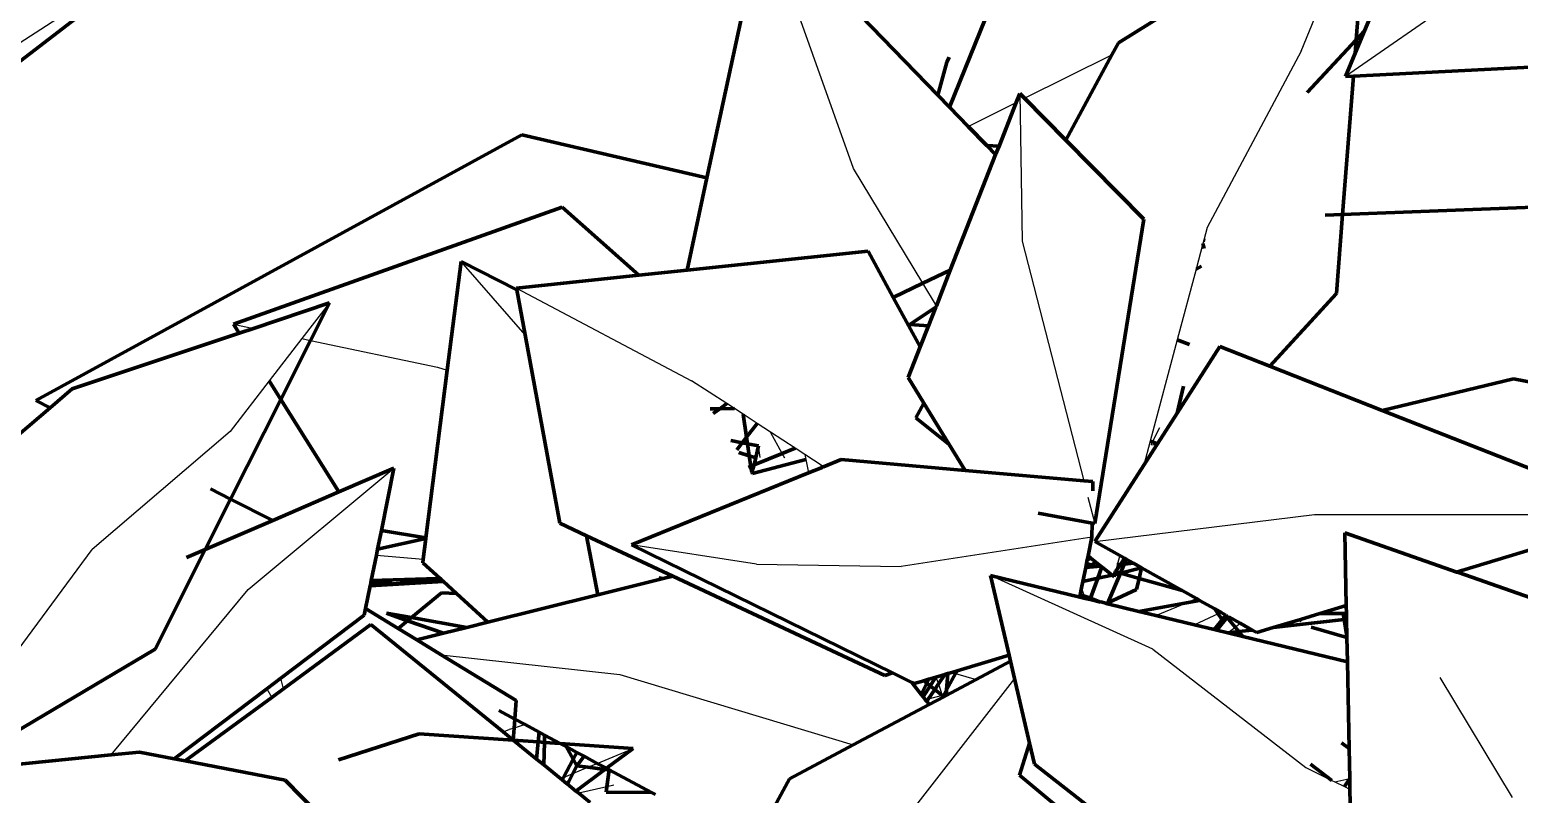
# Model space of a CAD drawing. Header units: millimetres. Extents: x 4307 to 31003, y 2809 to 20009.
# Drawn here: x 7237.6 to 7304.1, y 7990.1 to 8024.3 of the extents above; entities that cross this region are included whole.
import ezdxf

# ---------------------------------------------------------------- set-up
doc = ezdxf.new("R2010")
doc.units = ezdxf.units.MM
doc.layers.add('ProfileEdges', color=7, linetype='Continuous')

msp = doc.modelspace()

# ---------------------------------------------------------------- linework, layer by layer
for p, q in [((7274.405, 8018.06), (7270.39, 8029.366)), ((7294.403, 8023.294), (7296.826, 8029.251)), ((7226.909, 8017.023), (7244.091, 8028.149)), ((7303.953, 8027.442), (7296.373, 8022.168)), ((7282.045, 8021.195), (7285.95, 8023.14)), ((7294.403, 8023.294), (7290.2, 8015.431)), ((7279.531, 8019.943), (7281.669, 8021.007)), ((7281.828, 8021.414), (7281.944, 8014.822)), ((7277.504, 8012.935), (7274.405, 8018.06)), ((7290.2, 8015.431), (7290.048, 8014.864)), ((7281.944, 8014.822), (7284.69, 8004.123)), ((7290.008, 8014.714), (7289.704, 8013.571)), ((7290.048, 8014.864), (7290.008, 8014.714)), ((7259.746, 8010.634), (7256.89, 8013.915)), ((7289.704, 8013.571), (7288.862, 8010.414)), ((7278.107, 8011.937), (7277.504, 8012.935)), ((7259.358, 8012.726), (7267.181, 8008.588)), ((7251.01, 8012.06), (7249.778, 8010.466)), ((7246.725, 8011.113), (7247.614, 8010.925)), ((7249.778, 8010.466), (7248.319, 8008.578)), ((7249.778, 8010.466), (7250.166, 8010.384)), ((7250.166, 8010.384), (7255.827, 8009.185)), ((7288.862, 8010.414), (7287.655, 8005.887)), ((7255.827, 8009.185), (7256.272, 8009.052)), ((7248.319, 8008.578), (7246.573, 8006.319)), ((7268.753, 8007.563), (7267.181, 8008.588)), ((7269.094, 8007.341), (7268.753, 8007.563)), ((7269.483, 8007.087), (7269.094, 8007.341)), ((7270.107, 8006.68), (7269.483, 8007.087)), ((7246.573, 8006.319), (7240.42, 8001.056)), ((7270.704, 8006.291), (7270.107, 8006.68)), ((7271.226, 8005.341), (7270.704, 8006.291)), ((7271.799, 8005.577), (7270.704, 8006.291)), ((7287.756, 8005.852), (7288.091, 8006.505)), ((7270.241, 8005.153), (7270.164, 8005.679)), ((7272.237, 8005.292), (7271.799, 8005.577)), ((7287.655, 8005.887), (7287.37, 8004.815)), ((7287.695, 8005.735), (7287.756, 8005.852)), ((7287.695, 8005.735), (7287.95, 8005.719)), ((7271.339, 8005.135), (7271.226, 8005.341)), ((7272.237, 8005.292), (7272.279, 8005.073)), ((7273.013, 8004.786), (7272.237, 8005.292)), ((7272.279, 8005.073), (7272.403, 8004.472)), ((7247.384, 7999.272), (7253.887, 8004.677)), ((7273.075, 8004.746), (7273.013, 8004.786)), ((7284.878, 8003.393), (7285.18, 8002.214)), ((7285.182, 8001.409), (7294.989, 8002.619)), ((7294.989, 8002.619), (7309.822, 8002.611)), ((7285.054, 8001.602), (7276.53, 8000.291)), ((7232.345, 7990.144), (7240.42, 8001.056)), ((7270.08, 8000.391), (7264.502, 8001.26)), ((7253.106, 8000.795), (7255.199, 8000.616)), ((7270.08, 8000.391), (7276.53, 8000.291)), ((7286.186, 8000.375), (7286.103, 8000.064)), ((7286.295, 8000.783), (7286.186, 8000.375)), ((7287.77, 7996.605), (7280.528, 7999.888)), ((7241.258, 7991.883), (7247.384, 7999.272)), ((7284.718, 7998.965), (7284.595, 7999.334)), ((7284.75, 7998.869), (7284.718, 7998.965)), ((7287.909, 7998.106), (7289.281, 7998.676)), ((7289.281, 7998.676), (7289.72, 7998.858)), ((7290.689, 7998.177), (7289.639, 7997.689)), ((7290.822, 7998.238), (7290.689, 7998.177)), ((7291.446, 7997.583), (7291.671, 7997.761)), ((7291.126, 7997.33), (7291.446, 7997.583)), ((7256, 7996.351), (7263.972, 7995.471)), ((7287.77, 7996.605), (7294.604, 7991.321)), ((7248.956, 7994.835), (7248.841, 7995.307)), ((7263.972, 7995.471), (7274.386, 7992.327)), ((7281.6, 7995.29), (7274.285, 7985.907)), ((7278.08, 7995.35), (7278.204, 7995.05)), ((7278.204, 7995.05), (7278.373, 7994.534)), ((7278.792, 7995.564), (7278.964, 7995.514)), ((7278.964, 7995.514), (7279.879, 7995.248)), ((7303.831, 7989.979), (7300.606, 7995.338)), ((7248.22, 7994.839), (7248.434, 7994.452)), ((7277.743, 7994.374), (7277.621, 7994.344)), ((7278.373, 7994.534), (7277.743, 7994.374)), ((7278.548, 7994.54), (7278.422, 7994.521)), ((7258.764, 7992.906), (7259.032, 7993.011)), ((7259.253, 7993.08), (7259.032, 7993.011)), ((7259.746, 7993.233), (7259.253, 7993.08)), ((7262.969, 7991.505), (7264.576, 7992.173)), ((7261.453, 7990.875), (7261.881, 7991.053)), ((7261.881, 7991.053), (7262.546, 7991.329)), ((7262.546, 7991.329), (7262.969, 7991.505)), ((7294.604, 7991.321), (7295.769, 7990.745)), ((7261.331, 7990.824), (7261.453, 7990.875)), ((7263.392, 7990.454), (7262.137, 7990.171)), ((7263.7, 7990.524), (7263.392, 7990.454)), ((7295.769, 7990.745), (7295.906, 7990.677)), ((7295.906, 7990.677), (7296.566, 7990.828)), ((7295.906, 7990.677), (7296.331, 7990.467)), ((7296.331, 7990.467), (7296.553, 7990.357)), ((7296.553, 7990.357), (7296.576, 7990.346))]:
    msp.add_line(p, q)
at = {"layer": 'ProfileEdges', "lineweight": 211}
for p, q in [((7296.28, 8029.943), (7286.234, 8023.666)), ((7278.179, 8021.337), (7270.39, 8029.366)), ((7296.855, 8023.805), (7297.24, 8028.726)), ((7244.091, 8028.149), (7228.032, 8015.808)), ((7270.036, 8027.721), (7267.864, 8017.647)), ((7281.341, 8027.357), (7278.694, 8020.805)), ((7298.471, 8027.169), (7297.229, 8024.208)), ((7297.229, 8024.208), (7296.809, 8023.207)), ((7296.855, 8023.805), (7297.229, 8024.208)), ((7286.234, 8023.666), (7285.95, 8023.14)), ((7294.671, 8021.447), (7296.855, 8023.805)), ((7296.809, 8023.207), (7296.855, 8023.805)), ((7278.571, 8022.812), (7278.679, 8023.027)), ((7285.95, 8023.14), (7283.89, 8019.324)), ((7296.809, 8023.207), (7296.373, 8022.168)), ((7278.179, 8021.337), (7278.571, 8022.812)), ((7296.729, 8022.186), (7308.865, 8022.81)), ((7296.245, 8016.003), (7296.729, 8022.186)), ((7296.373, 8022.168), (7296.729, 8022.186)), ((7278.694, 8020.805), (7278.179, 8021.337)), ((7281.669, 8021.007), (7280.906, 8019.065)), ((7281.828, 8021.414), (7281.669, 8021.007)), ((7282.045, 8021.195), (7281.828, 8021.414)), ((7283.89, 8019.324), (7282.045, 8021.195)), ((7279.531, 8019.943), (7278.694, 8020.805)), ((7259.599, 8019.568), (7237.904, 8007.709)), ((7267.864, 8017.647), (7259.599, 8019.568)), ((7280.357, 8019.092), (7279.531, 8019.943)), ((7280.357, 8019.092), (7280.906, 8019.065)), ((7280.755, 8018.681), (7280.357, 8019.092)), ((7280.906, 8019.065), (7280.755, 8018.681)), ((7287.373, 8015.794), (7283.89, 8019.324)), ((7280.755, 8018.681), (7278.728, 8013.516)), ((7267.864, 8017.647), (7266.975, 8013.52)), ((7261.402, 8016.337), (7246.725, 8011.113)), ((7264.83, 8013.297), (7261.402, 8016.337)), ((7304.781, 8016.328), (7296.245, 8016.003)), ((7285.18, 8002.214), (7287.373, 8015.794)), ((7296.245, 8016.003), (7295.464, 8015.974)), ((7295.97, 8012.482), (7296.245, 8016.003)), ((7275.068, 8014.364), (7266.975, 8013.52)), ((7276.184, 8012.308), (7275.068, 8014.364)), ((7290.059, 8014.492), (7290.008, 8014.714)), ((7290.111, 8014.84), (7290.048, 8014.864)), ((7256.89, 8013.915), (7256.272, 8009.052)), ((7259.375, 8012.638), (7256.89, 8013.915)), ((7289.94, 8013.699), (7289.704, 8013.571)), ((7264.83, 8013.297), (7259.358, 8012.726)), ((7266.975, 8013.52), (7264.83, 8013.297)), ((7277.504, 8012.935), (7276.184, 8012.308)), ((7278.728, 8013.516), (7277.504, 8012.935)), ((7278.728, 8013.516), (7278.107, 8011.937)), ((7259.358, 8012.726), (7259.375, 8012.638)), ((7259.375, 8012.638), (7259.746, 8010.634)), ((7276.863, 8011.057), (7276.184, 8012.308)), ((7293.003, 8009.233), (7295.97, 8012.482)), ((7251.01, 8012.06), (7247.614, 8010.925)), ((7250.166, 8010.384), (7251.01, 8012.06)), ((7278.081, 8011.869), (7276.918, 8011.094)), ((7278.081, 8011.869), (7277.753, 8011.034)), ((7278.107, 8011.937), (7278.081, 8011.869)), ((7246.725, 8011.113), (7246.977, 8010.711)), ((7247.614, 8010.925), (7246.977, 8010.711)), ((7276.918, 8011.094), (7276.863, 8011.057)), ((7277.385, 8010.097), (7276.863, 8011.057)), ((7276.918, 8011.094), (7277.753, 8011.034)), ((7277.753, 8011.034), (7277.385, 8010.097)), ((7246.977, 8010.711), (7239.519, 8008.218)), ((7248.839, 8007.75), (7250.166, 8010.384)), ((7259.746, 8010.634), (7261.303, 8002.224)), ((7289.417, 8010.207), (7288.862, 8010.414)), ((7277.385, 8010.097), (7276.849, 8008.731)), ((7290.772, 8010.112), (7288.859, 8007.133)), ((7293.003, 8009.233), (7290.772, 8010.112)), ((7256.272, 8009.052), (7255.32, 8001.566)), ((7298.014, 8007.26), (7293.003, 8009.233)), ((7248.319, 8008.578), (7248.839, 8007.75)), ((7276.849, 8008.731), (7277.55, 8007.586)), ((7288.859, 8007.133), (7289.139, 8008.349)), ((7303.871, 8008.666), (7298.014, 8007.26)), ((7312.203, 8007.058), (7303.871, 8008.666)), ((7237.904, 8007.709), (7238.543, 8007.384)), ((7239.519, 8008.218), (7238.543, 8007.384)), ((7246.598, 8003.3), (7248.839, 8007.75)), ((7248.839, 8007.75), (7251.435, 8003.621)), ((7277.55, 8007.586), (7277.195, 8006.929)), ((7277.55, 8007.586), (7278.683, 8005.736)), ((7238.543, 8007.384), (7237.02, 8006.084)), ((7268.438, 8007.336), (7268.004, 8007.332)), ((7268.142, 8007.121), (7268.438, 8007.336)), ((7268.438, 8007.336), (7268.753, 8007.563)), ((7269.094, 8007.341), (7268.438, 8007.336)), ((7269.483, 8007.087), (7269.634, 8006.066)), ((7277.195, 8006.929), (7278.683, 8005.736)), ((7288.859, 8007.133), (7287.985, 8005.773)), ((7304.798, 8004.589), (7298.014, 8007.26)), ((7270.107, 8006.68), (7269.634, 8006.066)), ((7268.931, 8005.918), (7269.443, 8005.818)), ((7269.443, 8005.818), (7269.202, 8005.505)), ((7269.634, 8006.066), (7269.443, 8005.818)), ((7269.443, 8005.818), (7269.677, 8005.773)), ((7269.634, 8006.066), (7269.677, 8005.773)), ((7269.677, 8005.773), (7270.164, 8005.679)), ((7269.677, 8005.773), (7269.756, 8005.24)), ((7270.164, 8005.679), (7269.976, 8004.826)), ((7271.799, 8005.577), (7271.226, 8005.341)), ((7278.683, 8005.736), (7279.389, 8004.584)), ((7287.95, 8005.719), (7287.37, 8004.815)), ((7287.756, 8005.852), (7287.655, 8005.887)), ((7287.985, 8005.773), (7287.756, 8005.852)), ((7287.985, 8005.773), (7287.95, 8005.719)), ((7269.284, 8005.379), (7269.756, 8005.24)), ((7269.756, 8005.24), (7269.956, 8005.181)), ((7269.756, 8005.24), (7269.826, 8004.764)), ((7272.279, 8005.073), (7269.893, 8004.45)), ((7271.226, 8005.341), (7269.976, 8004.826)), ((7273.857, 8005.064), (7273.075, 8004.746)), ((7279.389, 8004.584), (7273.857, 8005.064)), ((7253.887, 8004.677), (7251.435, 8003.621)), ((7253.33, 8001.907), (7253.887, 8004.677)), ((7272.403, 8004.472), (7264.502, 8001.26)), ((7269.826, 8004.764), (7269.717, 8004.719)), ((7269.976, 8004.826), (7269.826, 8004.764)), ((7269.826, 8004.764), (7269.866, 8004.491)), ((7269.976, 8004.826), (7269.866, 8004.491)), ((7269.866, 8004.491), (7269.893, 8004.45)), ((7273.003, 8004.716), (7272.403, 8004.472)), ((7273.013, 8004.786), (7273.003, 8004.716)), ((7273.075, 8004.746), (7273.003, 8004.716)), ((7284.69, 8004.123), (7279.389, 8004.584)), ((7287.37, 8004.815), (7285.182, 8001.409)), ((7245.691, 8003.76), (7246.598, 8003.3)), ((7251.435, 8003.621), (7248.478, 8002.347)), ((7285.101, 8004.088), (7284.69, 8004.123)), ((7285.093, 8003.673), (7285.101, 8004.088)), ((7245.465, 8001.05), (7246.598, 8003.3)), ((7246.598, 8003.3), (7248.478, 8002.347)), ((7248.478, 8002.347), (7245.465, 8001.05)), ((7282.651, 8002.67), (7285.066, 8002.235)), ((7301.567, 8000.113), (7309.822, 8002.611)), ((7253.16, 8001.063), (7253.33, 8001.907)), ((7253.33, 8001.907), (7255.32, 8001.566)), ((7261.303, 8002.224), (7262.492, 8001.667)), ((7262.492, 8001.667), (7262.991, 7999.027)), ((7262.492, 8001.667), (7266.345, 7999.861)), ((7284.884, 8000.763), (7285.054, 8001.602)), ((7285.054, 8001.602), (7285.066, 8002.235)), ((7285.066, 8002.235), (7285.18, 8002.214)), ((7301.35, 8000.047), (7296.344, 8001.798)), ((7296.344, 8001.798), (7296.41, 7998.551)), ((7243.226, 7996.603), (7245.465, 8001.05)), ((7245.465, 8001.05), (7244.634, 8000.692)), ((7253.106, 8000.795), (7253.16, 8001.063)), ((7253.16, 8001.063), (7255.316, 8001.539)), ((7255.316, 8001.539), (7255.199, 8000.616)), ((7255.32, 8001.566), (7255.316, 8001.539)), ((7264.502, 8001.26), (7276.148, 7995.542)), ((7285.182, 8001.409), (7286.295, 8000.783)), ((7252.878, 7999.661), (7253.106, 8000.795)), ((7255.199, 8000.616), (7255.178, 8000.452)), ((7255.178, 8000.452), (7255.948, 7999.751)), ((7284.78, 8000.247), (7284.816, 8000.429)), ((7284.78, 8000.247), (7285.013, 8000.373)), ((7285.292, 8000.294), (7284.78, 8000.247)), ((7284.816, 8000.429), (7284.848, 8000.585)), ((7285.013, 8000.373), (7284.816, 8000.429)), ((7284.848, 8000.585), (7284.884, 8000.763)), ((7284.998, 8000.672), (7284.848, 8000.585)), ((7284.884, 8000.763), (7284.998, 8000.672)), ((7284.998, 8000.672), (7285.226, 8000.489)), ((7285.013, 8000.373), (7285.226, 8000.489)), ((7285.292, 8000.294), (7285.013, 8000.373)), ((7285.226, 8000.489), (7285.451, 8000.308)), ((7285.451, 8000.308), (7285.292, 8000.294)), ((7285.498, 8000.271), (7285.314, 7999.767)), ((7285.498, 8000.271), (7285.451, 8000.308)), ((7285.498, 8000.271), (7285.951, 7999.907)), ((7286.103, 8000.064), (7286.35, 8000.39)), ((7286.35, 8000.39), (7286.186, 8000.375)), ((7286.295, 8000.783), (7286.503, 8000.667)), ((7286.495, 8000.403), (7286.325, 8000.001)), ((7286.35, 8000.39), (7286.503, 8000.667)), ((7286.495, 8000.403), (7286.35, 8000.39)), ((7286.586, 8000.62), (7286.495, 8000.403)), ((7286.905, 8000.44), (7286.495, 8000.403)), ((7286.503, 8000.667), (7286.586, 8000.62)), ((7286.586, 8000.62), (7286.905, 8000.44)), ((7286.905, 8000.44), (7287.272, 8000.234)), ((7255.994, 7999.71), (7252.831, 7999.43)), ((7252.831, 7999.43), (7256.096, 7999.617)), ((7252.859, 7999.569), (7252.878, 7999.661)), ((7252.878, 7999.661), (7255.341, 7999.748)), ((7255.341, 7999.748), (7255.948, 7999.751)), ((7255.948, 7999.751), (7255.994, 7999.71)), ((7255.994, 7999.71), (7256.096, 7999.617)), ((7256.096, 7999.617), (7256.685, 7999.081)), ((7265.906, 7999.752), (7262.991, 7999.027)), ((7265.716, 7999.784), (7265.906, 7999.752)), ((7266.345, 7999.861), (7265.906, 7999.752)), ((7266.345, 7999.861), (7275.808, 7995.426)), ((7284.512, 7998.926), (7280.528, 7999.888)), ((7280.528, 7999.888), (7281.357, 7996.333)), ((7284.595, 7999.334), (7284.653, 7999.622)), ((7284.653, 7999.622), (7284.78, 8000.247)), ((7285.314, 7999.767), (7284.653, 7999.622)), ((7285.314, 7999.767), (7284.99, 7998.875)), ((7285.951, 7999.907), (7285.314, 7999.767)), ((7286.325, 8000.001), (7285.762, 7998.668)), ((7285.951, 7999.907), (7286.042, 7999.834)), ((7286.042, 7999.834), (7286.068, 7999.933)), ((7286.103, 8000.064), (7286.068, 7999.933)), ((7286.101, 7999.94), (7286.068, 7999.933)), ((7286.325, 8000.001), (7286.101, 7999.94)), ((7286.325, 8000.001), (7286.103, 8000.064)), ((7287.272, 8000.234), (7286.325, 8000.001)), ((7287.164, 7999.762), (7286.325, 8000.001)), ((7287.048, 7999.261), (7287.164, 7999.762)), ((7287.164, 7999.762), (7287.272, 8000.234)), ((7289.078, 7999.219), (7287.164, 7999.762)), ((7287.272, 8000.234), (7289.078, 7999.219)), ((7301.35, 8000.047), (7301.567, 8000.113)), ((7301.426, 8000.02), (7301.35, 8000.047)), ((7301.426, 8000.02), (7301.567, 8000.113)), ((7305.86, 7998.47), (7301.426, 8000.02)), ((7252.626, 7998.411), (7252.831, 7999.43)), ((7252.831, 7999.43), (7252.852, 7999.531)), ((7252.852, 7999.531), (7252.859, 7999.569)), ((7253.794, 7999.567), (7252.852, 7999.531)), ((7253.794, 7999.567), (7252.859, 7999.569)), ((7256.017, 7999.12), (7254.666, 7998.011)), ((7256.685, 7999.081), (7256.017, 7999.12)), ((7256.685, 7999.081), (7258.086, 7997.807)), ((7262.991, 7999.027), (7258.086, 7997.807)), ((7284.512, 7998.926), (7284.532, 7999.026)), ((7284.75, 7998.869), (7284.512, 7998.926)), ((7284.532, 7999.026), (7284.595, 7999.334)), ((7284.718, 7998.965), (7284.532, 7999.026)), ((7284.99, 7998.875), (7284.718, 7998.965)), ((7285.762, 7998.668), (7287.048, 7999.261)), ((7289.078, 7999.219), (7289.72, 7998.858)), ((7252.567, 7998.114), (7252.626, 7998.411)), ((7254.076, 7997.526), (7252.626, 7998.411)), ((7284.969, 7998.816), (7284.75, 7998.869)), ((7284.99, 7998.875), (7284.969, 7998.816)), ((7285.434, 7998.704), (7284.969, 7998.816)), ((7285.434, 7998.704), (7284.99, 7998.875)), ((7285.434, 7998.704), (7285.469, 7998.716)), ((7285.701, 7998.639), (7285.469, 7998.716)), ((7285.701, 7998.639), (7285.745, 7998.629)), ((7285.762, 7998.668), (7285.745, 7998.629)), ((7287.143, 7998.291), (7285.745, 7998.629)), ((7289.281, 7998.676), (7287.143, 7998.291)), ((7287.909, 7998.106), (7287.143, 7998.291)), ((7289.859, 7998.78), (7289.281, 7998.676)), ((7289.72, 7998.858), (7289.859, 7998.78)), ((7289.859, 7998.78), (7290.537, 7998.398)), ((7290.537, 7998.398), (7290.689, 7998.177)), ((7290.537, 7998.398), (7290.822, 7998.238)), ((7295.225, 7998.193), (7296.41, 7998.551)), ((7296.41, 7998.551), (7296.417, 7998.195)), ((7248.841, 7995.307), (7252.567, 7998.114)), ((7252.856, 7997.698), (7248.956, 7994.835)), ((7258.764, 7992.906), (7252.856, 7997.698)), ((7253.557, 7998.206), (7254.5, 7997.875)), ((7254.666, 7998.011), (7253.557, 7998.206)), ((7254.5, 7997.875), (7254.076, 7997.526)), ((7254.666, 7998.011), (7254.5, 7997.875)), ((7254.5, 7997.875), (7256.101, 7997.313)), ((7257.15, 7997.574), (7254.666, 7998.011)), ((7258.086, 7997.807), (7257.15, 7997.574)), ((7289.639, 7997.689), (7287.909, 7998.106)), ((7290.512, 7997.478), (7289.639, 7997.689)), ((7290.778, 7997.809), (7290.512, 7997.478)), ((7291.085, 7998.016), (7290.624, 7997.451)), ((7290.689, 7998.177), (7290.854, 7997.937)), ((7290.854, 7997.937), (7290.778, 7997.809)), ((7291.036, 7998.118), (7290.822, 7998.238)), ((7290.854, 7997.937), (7290.897, 7997.952)), ((7291.036, 7998.118), (7290.897, 7997.952)), ((7290.897, 7997.952), (7291.085, 7998.016)), ((7291.085, 7998.016), (7291.036, 7998.118)), ((7291.036, 7998.118), (7291.112, 7998.026)), ((7291.14, 7998.059), (7291.085, 7998.016)), ((7291.085, 7998.016), (7291.112, 7998.026)), ((7291.446, 7997.583), (7291.085, 7998.016)), ((7291.112, 7998.026), (7291.167, 7998.045)), ((7291.167, 7998.045), (7291.671, 7997.761)), ((7291.671, 7997.761), (7292.211, 7997.457)), ((7293.143, 7997.563), (7294.369, 7997.934)), ((7293.143, 7997.563), (7296.321, 7997.923)), ((7294.369, 7997.934), (7295.225, 7998.193)), ((7294.426, 7997.866), (7294.369, 7997.934)), ((7295.225, 7998.193), (7296.279, 7998.195)), ((7296.279, 7998.195), (7296.417, 7998.195)), ((7296.321, 7997.923), (7296.279, 7998.195)), ((7296.321, 7997.923), (7296.422, 7997.934)), ((7296.437, 7997.182), (7296.321, 7997.923)), ((7296.417, 7998.195), (7296.422, 7997.934)), ((7296.422, 7997.934), (7296.437, 7997.182)), ((7254.91, 7997.017), (7254.076, 7997.526)), ((7256.101, 7997.313), (7254.91, 7997.017)), ((7256, 7996.351), (7254.91, 7997.017)), ((7257.15, 7997.574), (7256.101, 7997.313)), ((7290.624, 7997.451), (7290.512, 7997.478)), ((7291.126, 7997.33), (7290.624, 7997.451)), ((7291.126, 7997.33), (7291.609, 7997.387)), ((7291.79, 7997.17), (7291.126, 7997.33)), ((7291.609, 7997.387), (7291.446, 7997.583)), ((7291.609, 7997.387), (7292.211, 7997.457)), ((7291.79, 7997.17), (7291.609, 7997.387)), ((7296.46, 7996.043), (7291.79, 7997.17)), ((7292.211, 7997.457), (7292.415, 7997.342)), ((7292.415, 7997.342), (7293.143, 7997.563)), ((7296.438, 7997.128), (7294.836, 7997.583)), ((7296.437, 7997.182), (7296.438, 7997.128)), ((7296.438, 7997.128), (7296.46, 7996.043)), ((7235.447, 7991.986), (7243.226, 7996.603)), ((7259.345, 7994.31), (7256, 7996.351)), ((7279.03, 7995.635), (7281.357, 7996.333)), ((7281.357, 7996.333), (7281.419, 7996.067)), ((7278.792, 7995.564), (7279.03, 7995.635)), ((7279.03, 7995.635), (7278.964, 7995.514)), ((7281.419, 7996.067), (7279.879, 7995.248)), ((7281.419, 7996.067), (7281.6, 7995.29)), ((7296.46, 7996.043), (7296.539, 7992.167)), ((7248.22, 7994.839), (7248.841, 7995.307)), ((7275.808, 7995.426), (7276.148, 7995.542)), ((7276.148, 7995.542), (7277.006, 7995.121)), ((7277.006, 7995.121), (7277.123, 7995.064)), ((7277.431, 7994.584), (7277.006, 7995.121)), ((7277.123, 7995.064), (7277.551, 7995.192)), ((7277.683, 7995.086), (7277.431, 7994.584)), ((7277.512, 7994.482), (7277.83, 7994.969)), ((7277.551, 7995.192), (7277.769, 7995.257)), ((7277.551, 7995.192), (7277.683, 7995.086)), ((7277.769, 7995.257), (7277.683, 7995.086)), ((7277.683, 7995.086), (7277.83, 7994.969)), ((7277.769, 7995.257), (7278.08, 7995.35)), ((7277.83, 7994.969), (7278.08, 7995.35)), ((7277.83, 7994.969), (7278.036, 7994.804)), ((7278.036, 7994.804), (7278.204, 7995.05)), ((7278.08, 7995.35), (7278.493, 7995.474)), ((7278.204, 7995.05), (7278.493, 7995.474)), ((7278.493, 7995.474), (7278.614, 7995.511)), ((7278.548, 7994.54), (7279.879, 7995.248)), ((7278.964, 7995.514), (7278.565, 7994.782)), ((7278.565, 7994.782), (7278.614, 7995.511)), ((7278.614, 7995.511), (7278.792, 7995.564)), ((7281.6, 7995.29), (7282.272, 7992.408)), ((7244.071, 7991.713), (7248.22, 7994.839)), ((7248.434, 7994.452), (7244.572, 7991.617)), ((7248.956, 7994.835), (7248.434, 7994.452)), ((7259.283, 7993.481), (7259.345, 7994.31)), ((7277.512, 7994.482), (7277.431, 7994.584)), ((7277.621, 7994.344), (7277.512, 7994.482)), ((7277.676, 7994.275), (7277.621, 7994.344)), ((7277.676, 7994.275), (7277.743, 7994.374)), ((7277.786, 7994.135), (7277.676, 7994.275)), ((7277.743, 7994.374), (7278.036, 7994.804)), ((7278.438, 7994.482), (7277.786, 7994.135)), ((7278.036, 7994.804), (7278.373, 7994.534)), ((7278.373, 7994.534), (7278.422, 7994.521)), ((7278.422, 7994.521), (7278.565, 7994.782)), ((7278.422, 7994.521), (7278.438, 7994.482)), ((7278.548, 7994.54), (7278.438, 7994.482)), ((7278.548, 7994.54), (7278.565, 7994.782)), ((7258.571, 7993.863), (7259.283, 7993.481)), ((7277.786, 7994.135), (7274.386, 7992.327)), ((7259.213, 7992.542), (7259.253, 7993.08)), ((7259.253, 7993.08), (7259.283, 7993.481)), ((7259.283, 7993.481), (7259.746, 7993.233)), ((7259.746, 7993.233), (7260.379, 7992.894)), ((7255.016, 7992.825), (7251.413, 7991.66)), ((7259.213, 7992.542), (7255.016, 7992.825)), ((7259.213, 7992.542), (7258.764, 7992.906)), ((7260.334, 7992.462), (7259.213, 7992.542)), ((7260.253, 7991.699), (7259.213, 7992.542)), ((7260.253, 7991.699), (7260.334, 7992.462)), ((7260.334, 7992.462), (7260.379, 7992.894)), ((7260.608, 7992.443), (7260.334, 7992.462)), ((7260.379, 7992.894), (7260.618, 7992.766)), ((7260.608, 7992.443), (7260.579, 7991.434)), ((7260.618, 7992.766), (7260.608, 7992.443)), ((7261.307, 7992.396), (7260.608, 7992.443)), ((7260.618, 7992.766), (7261.307, 7992.396)), ((7264.576, 7992.173), (7261.307, 7992.396)), ((7261.307, 7992.396), (7261.577, 7992.251)), ((7274.386, 7992.327), (7271.553, 7990.82)), ((7282.272, 7992.408), (7281.825, 7990.974)), ((7282.272, 7992.408), (7282.491, 7991.466)), ((7296.202, 7992.421), (7296.539, 7992.167)), ((7241.258, 7991.883), (7236.58, 7991.412)), ((7242.521, 7992.01), (7241.258, 7991.883)), ((7244.071, 7991.713), (7242.521, 7992.01)), ((7244.572, 7991.617), (7244.071, 7991.713)), ((7249.039, 7990.761), (7244.572, 7991.617)), ((7260.579, 7991.434), (7260.253, 7991.699)), ((7261.453, 7990.875), (7261.894, 7991.687)), ((7261.577, 7992.251), (7261.894, 7991.687)), ((7261.577, 7992.251), (7262.06, 7991.992)), ((7261.894, 7991.687), (7262.06, 7991.992)), ((7261.894, 7991.687), (7262.06, 7991.391)), ((7262.06, 7991.992), (7262.383, 7991.819)), ((7262.383, 7991.819), (7262.06, 7991.391)), ((7262.383, 7991.819), (7262.969, 7991.505)), ((7263.381, 7991.284), (7264.576, 7992.173)), ((7296.539, 7992.167), (7296.566, 7990.828)), ((7261.331, 7990.824), (7260.579, 7991.434)), ((7261.881, 7991.053), (7261.692, 7990.695)), ((7262.06, 7991.391), (7261.881, 7991.053)), ((7262.016, 7990.269), (7263.311, 7991.232)), ((7262.06, 7991.391), (7262.546, 7991.329)), ((7262.546, 7991.329), (7263.311, 7991.232)), ((7262.969, 7991.505), (7263.381, 7991.284)), ((7263.311, 7991.232), (7263.381, 7991.284)), ((7263.311, 7991.232), (7263.501, 7991.22)), ((7263.381, 7991.284), (7263.501, 7991.22)), ((7263.501, 7991.22), (7263.392, 7990.454)), ((7263.501, 7991.22), (7265.384, 7990.21)), ((7281.825, 7990.974), (7286.197, 7987.346)), ((7282.491, 7991.466), (7288.35, 7986.89)), ((7295.769, 7990.745), (7294.815, 7991.467)), ((7251.985, 7987.748), (7249.039, 7990.761)), ((7261.397, 7990.771), (7261.331, 7990.824)), ((7261.397, 7990.771), (7261.453, 7990.875)), ((7261.592, 7990.613), (7261.397, 7990.771)), ((7261.592, 7990.613), (7261.692, 7990.695)), ((7261.621, 7990.589), (7261.592, 7990.613)), ((7261.692, 7990.695), (7261.621, 7990.589)), ((7262.016, 7990.269), (7261.621, 7990.589)), ((7263.392, 7990.454), (7263.36, 7990.225)), ((7270.888, 7989.58), (7271.553, 7990.82)), ((7296.331, 7990.467), (7296.566, 7990.828)), ((7296.553, 7990.357), (7296.575, 7990.38)), ((7296.566, 7990.828), (7296.575, 7990.38)), ((7296.575, 7990.38), (7296.576, 7990.346)), ((7296.576, 7990.346), (7296.695, 7984.47)), ((7262.137, 7990.171), (7262.016, 7990.269)), ((7262.651, 7989.754), (7262.137, 7990.171)), ((7263.36, 7990.225), (7265.384, 7990.21)), ((7265.384, 7990.21), (7265.569, 7990.111))]:
    msp.add_line(p, q, dxfattribs=at)

doc.saveas('drawing.dxf')
